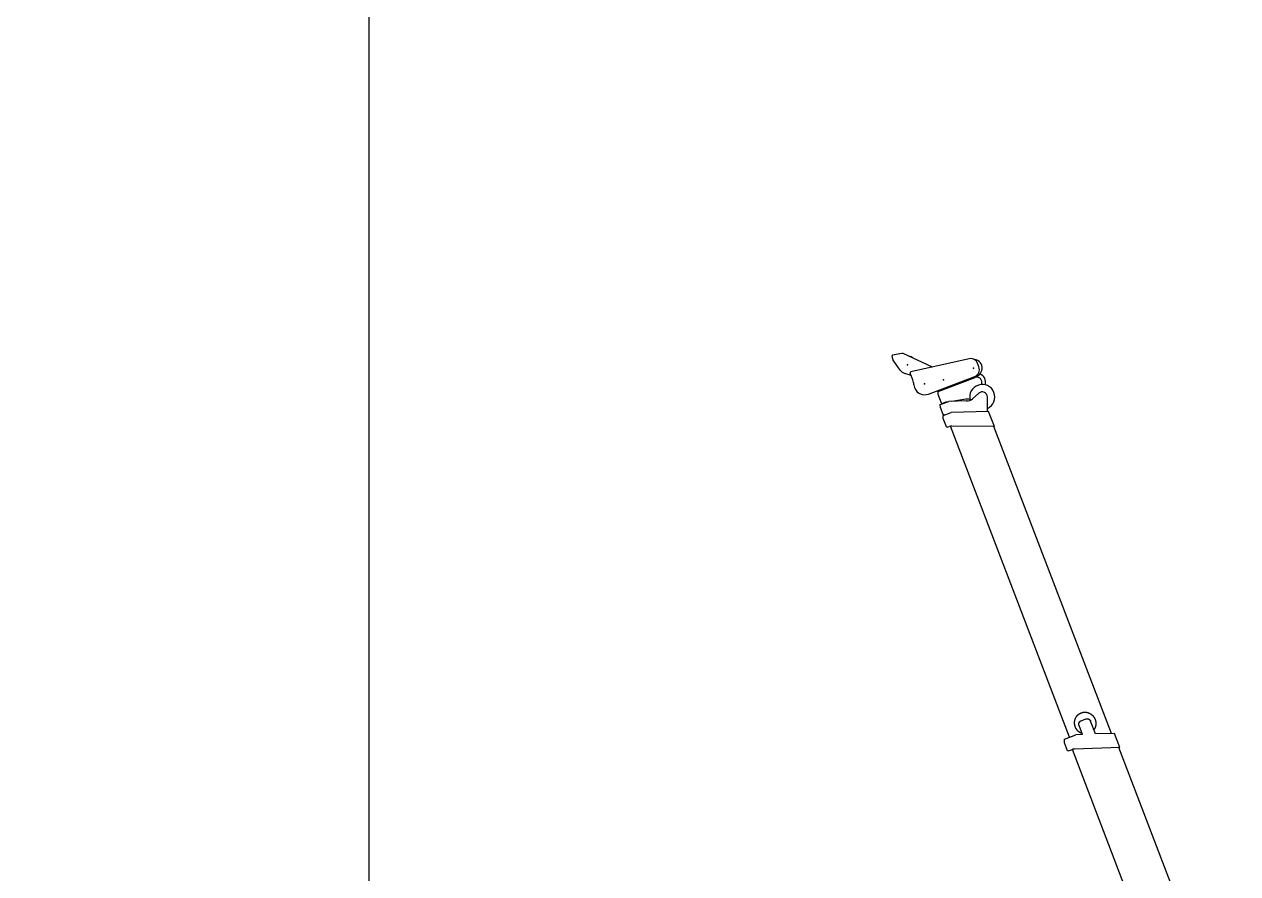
# Model space of a CAD drawing. Header units: millimetres. Extents: x -2078669 to -1085629, y -5987148 to 310365.
# Drawn here: x -1376968 to -1344128, y -4324162 to -4301181 of the extents above; entities that cross this region are included whole.
import ezdxf

# ---------------------------------------------------------------- set-up
doc = ezdxf.new("R2010")
doc.units = ezdxf.units.MM
doc.header["$LTSCALE"] = 500
doc.header["$PDSIZE"] = 300
doc.layers.get('Defpoints').update_dxf_attribs({"color": 153})
doc.layers.add('D-BYP-STR8', color=5, linetype='Continuous', lineweight=25)

msp = doc.modelspace()

# ---------------------------------------------------------------- linework, layer by layer
at = {"layer": 'D-BYP-STR8'}
for p, q in [((-1353466.1, -4310243.3, 708000), (-1353483.7, -4310152.5, 708000)), ((-1353222.2, -4310086.6, 708000), (-1353471.8, -4310134.9, 708000)), ((-1352386.3, -4310454.3, 708000), (-1353184.4, -4310091.1, 708000)), ((-1353259.5, -4310538.1, 708000), (-1353455.4, -4310268.1, 708000)), ((-1351399.6, -4310228.3, 708000), (-1352976.1, -4310585.6, 708000)), ((-1351131.9, -4310447.6, 708000), (-1351168.7, -4310351.8, 708000)), ((-1352968.4, -4310685.4, 708000), (-1353141, -4310626, 708000)), ((-1352923.2, -4310803.5, 708000), (-1352993.9, -4310619, 708000)), ((-1352496.1, -4311184.4, 708000), (-1351247.2, -4310706, 708000)), ((-1352237, -4311120, 708000), (-1351236.7, -4310736.7, 708000)), ((-1352233.6, -4311199, 708000), (-1352237, -4311120, 708000)), ((-1352144.1, -4311432.4, 708000), (-1352233.6, -4311199, 708000)), ((-1351307.6, -4311312.4, 708000), (-1351131.1, -4311160.1, 708000)), ((-1351062.5, -4310924.9, 708000), (-1351057.1, -4310908.8, 708000)), ((-1352177.2, -4311471.9, 708000), (-1351950.7, -4311385.1, 708000)), ((-1352173.7, -4311550.9, 708000), (-1352177.2, -4311471.9, 708000)), ((-1352128, -4311439.6, 708000), (-1352144.1, -4311432.4, 708000)), ((-1352128, -4311439.6, 708000), (-1352078.7, -4311420.8, 708000)), ((-1351995.9, -4311402.4, 708000), (-1352026.3, -4311407, 708000)), ((-1351464.7, -4311373, 708000), (-1351950.7, -4311385.1, 708000)), ((-1351482.5, -4311325.5, 708000), (-1351866.5, -4311383, 708000)), ((-1350898.4, -4311655.5, 708000), (-1350903.8, -4311262.4, 708000)), ((-1352102.2, -4311737.6, 708000), (-1352173.7, -4311550.9, 708000)), ((-1352086, -4311744.8, 708000), (-1352102.2, -4311737.6, 708000)), ((-1352100.2, -4311763.6, 708000), (-1351885.4, -4311681.4, 708000)), ((-1352096.7, -4311842.6, 708000), (-1352100.2, -4311763.6, 708000)), ((-1352007.3, -4312076.1, 708000), (-1352096.7, -4311842.6, 708000)), ((-1352086, -4311744.8, 708000), (-1352067.3, -4311737.7, 708000)), ((-1350868.5, -4311655.9, 708000), (-1351885.4, -4311681.4, 708000)), ((-1350712, -4312064.4, 708000), (-1350868.7, -4311655.3, 708000)), ((-1351991.1, -4312083.3, 708000), (-1352007.3, -4312076.1, 708000)), ((-1351991.1, -4312083.3, 708000), (-1351940.5, -4312063.9, 708000)), ((-1348680.5, -4320466.2, 708000), (-1351903.5, -4312053.6, 708000)), ((-1350712, -4312064.4, 708000), (-1351866.5, -4312050.6, 708000)), ((-1347547.1, -4320367.4, 708000), (-1350728.1, -4312064.2, 708000)), ((-1348368.2, -4320025.3, 708000), (-1348234.6, -4319974.1, 708000)), ((-1347977.7, -4320378.2, 708000), (-1348109.8, -4320033.4, 708000)), ((-1348327.9, -4320397.1, 708000), (-1348510.1, -4320400.9, 708000)), ((-1348327.9, -4320397.1, 708000), (-1348421.5, -4320152.8, 708000)), ((-1347459.6, -4320365.2, 708000), (-1347977.7, -4320378.2, 708000)), ((-1347314.8, -4320743.2, 708000), (-1347459.6, -4320365.2, 708000)), ((-1348813.6, -4320517.2, 708000), (-1348510.1, -4320400.9, 708000)), ((-1348812.8, -4320624, 708000), (-1348813.6, -4320517.2, 708000)), ((-1348732.3, -4320834.1, 708000), (-1348812.8, -4320624, 708000)), ((-1348716.2, -4320841.3, 708000), (-1348732.3, -4320834.1, 708000)), ((-1348716.2, -4320841.3, 708000), (-1348627.9, -4320807.5, 708000)), ((-1345379.8, -4329214.4, 708000), (-1348603.6, -4320799.6, 708000)), ((-1347314.8, -4320743.2, 708000), (-1348544.8, -4320791, 708000)), ((-1344128.1, -4329148.4, 708000), (-1347347.7, -4320744.5, 708000))]:
    msp.add_line(p, q, dxfattribs=at)
at = {"layer": 'D-BYP-STR8', "elevation": 708000}
for points in [[(-1348337.3, -4320372.6), (-1348338.6, -4320372.1), (-1348340, -4320371.6), (-1348341.3, -4320371.2), (-1348342.7, -4320370.7), (-1348344, -4320370.2), (-1348345.4, -4320369.7), (-1348346.7, -4320369.2), (-1348348.1, -4320368.7), (-1348349.4, -4320368.1), (-1348350.7, -4320367.6), (-1348352.1, -4320367.1), (-1348353.4, -4320366.6), (-1348354.7, -4320366), (-1348356.1, -4320365.5), (-1348357.4, -4320364.9), (-1348358.7, -4320364.3), (-1348360, -4320363.8), (-1348361.4, -4320363.2), (-1348362.7, -4320362.6), (-1348364, -4320362), (-1348365.3, -4320361.4), (-1348366.6, -4320360.8), (-1348367.9, -4320360.2), (-1348369.2, -4320359.6), (-1348370.5, -4320359), (-1348371.8, -4320358.3), (-1348373.1, -4320357.7), (-1348374.4, -4320357.1), (-1348375.7, -4320356.4), (-1348377, -4320355.7), (-1348378.3, -4320355.1), (-1348379.5, -4320354.4), (-1348380.8, -4320353.7), (-1348382.1, -4320353.1), (-1348383.4, -4320352.4), (-1348384.6, -4320351.7), (-1348385.9, -4320351), (-1348387.2, -4320350.3), (-1348388.4, -4320349.6), (-1348389.7, -4320348.8), (-1348390.9, -4320348.1), (-1348392.2, -4320347.4), (-1348393.4, -4320346.6), (-1348394.7, -4320345.9), (-1348395.9, -4320345.1), (-1348397.1, -4320344.4), (-1348398.4, -4320343.6), (-1348399.6, -4320342.9), (-1348400.8, -4320342.1), (-1348402, -4320341.3), (-1348403.3, -4320340.5), (-1348404.5, -4320339.7), (-1348405.7, -4320338.9), (-1348406.9, -4320338.1), (-1348408.1, -4320337.3), (-1348409.3, -4320336.5), (-1348410.5, -4320335.7), (-1348411.7, -4320334.8), (-1348412.9, -4320334), (-1348414.1, -4320333.1), (-1348415.2, -4320332.3), (-1348416.4, -4320331.4), (-1348417.6, -4320330.6), (-1348418.8, -4320329.7), (-1348419.9, -4320328.9), (-1348421.1, -4320328), (-1348422.2, -4320327.1), (-1348423.4, -4320326.2), (-1348424.5, -4320325.3), (-1348425.7, -4320324.4), (-1348426.8, -4320323.5), (-1348428, -4320322.6), (-1348429.1, -4320321.7), (-1348430.2, -4320320.8), (-1348431.4, -4320319.8), (-1348432.5, -4320318.9), (-1348433.6, -4320318), (-1348434.7, -4320317), (-1348435.8, -4320316.1), (-1348436.9, -4320315.1), (-1348438, -4320314.1), (-1348439.1, -4320313.2), (-1348440.2, -4320312.2), (-1348441.3, -4320311.2), (-1348442.4, -4320310.2), (-1348443.4, -4320309.3), (-1348444.5, -4320308.3), (-1348445.6, -4320307.3), (-1348446.6, -4320306.3), (-1348447.7, -4320305.2), (-1348448.8, -4320304.2), (-1348449.8, -4320303.2), (-1348450.8, -4320302.2), (-1348451.9, -4320301.2), (-1348452.9, -4320300.1), (-1348454, -4320299.1), (-1348455, -4320298), (-1348456, -4320297), (-1348457, -4320295.9), (-1348458, -4320294.9), (-1348459, -4320293.8), (-1348460, -4320292.7), (-1348461, -4320291.7), (-1348462, -4320290.6), (-1348463, -4320289.5), (-1348464, -4320288.4), (-1348465, -4320287.3), (-1348465.9, -4320286.2), (-1348466.9, -4320285.1), (-1348467.9, -4320284), (-1348468.8, -4320282.9), (-1348469.8, -4320281.8), (-1348470.7, -4320280.6), (-1348471.6, -4320279.5), (-1348472.6, -4320278.4), (-1348473.5, -4320277.3), (-1348474.4, -4320276.1), (-1348475.3, -4320275), (-1348476.3, -4320273.8), (-1348477.2, -4320272.7), (-1348478.1, -4320271.5), (-1348479, -4320270.3), (-1348479.9, -4320269.2), (-1348480.7, -4320268), (-1348481.6, -4320266.8), (-1348482.5, -4320265.6), (-1348483.4, -4320264.5), (-1348484.2, -4320263.3), (-1348485.1, -4320262.1), (-1348486, -4320260.9), (-1348486.8, -4320259.7), (-1348487.6, -4320258.5), (-1348488.5, -4320257.3), (-1348489.3, -4320256), (-1348490.1, -4320254.8), (-1348491, -4320253.6), (-1348491.8, -4320252.4), (-1348492.6, -4320251.1), (-1348493.4, -4320249.9), (-1348494.2, -4320248.7), (-1348495, -4320247.4), (-1348495.8, -4320246.2), (-1348496.5, -4320244.9), (-1348497.3, -4320243.7), (-1348498.1, -4320242.4), (-1348498.8, -4320241.2), (-1348499.6, -4320239.9), (-1348500.3, -4320238.6), (-1348501.1, -4320237.4), (-1348501.8, -4320236.1), (-1348502.6, -4320234.8), (-1348503.3, -4320233.5), (-1348504, -4320232.2), (-1348504.7, -4320230.9), (-1348505.4, -4320229.7), (-1348506.1, -4320228.4), (-1348506.8, -4320227.1), (-1348507.5, -4320225.8), (-1348508.2, -4320224.5), (-1348508.9, -4320223.1), (-1348509.6, -4320221.8), (-1348510.2, -4320220.5), (-1348510.9, -4320219.2), (-1348511.5, -4320217.9), (-1348512.2, -4320216.5), (-1348512.8, -4320215.2), (-1348513.5, -4320213.9), (-1348514.1, -4320212.6), (-1348514.7, -4320211.2), (-1348515.3, -4320209.9), (-1348515.9, -4320208.5), (-1348516.5, -4320207.2), (-1348517.1, -4320205.8), (-1348517.7, -4320204.5), (-1348518.3, -4320203.1), (-1348518.9, -4320201.8), (-1348519.5, -4320200.4), (-1348520, -4320199.1), (-1348520.6, -4320197.7), (-1348521.1, -4320196.3), (-1348521.7, -4320194.9), (-1348522.2, -4320193.6), (-1348522.8, -4320192.2), (-1348523.3, -4320190.8), (-1348523.8, -4320189.4), (-1348524.3, -4320188.1), (-1348524.8, -4320186.7), (-1348525.3, -4320185.3), (-1348525.8, -4320183.9), (-1348526.3, -4320182.5), (-1348526.8, -4320181.1), (-1348527.3, -4320179.7), (-1348527.7, -4320178.3), (-1348528.2, -4320176.9), (-1348528.7, -4320175.5), (-1348529.1, -4320174.1), (-1348529.5, -4320172.7), (-1348530, -4320171.3), (-1348530.4, -4320169.9), (-1348530.8, -4320168.5), (-1348531.2, -4320167), (-1348531.7, -4320165.6), (-1348532.1, -4320164.2), (-1348532.5, -4320162.8), (-1348532.8, -4320161.4), (-1348533.2, -4320159.9), (-1348533.6, -4320158.5), (-1348534, -4320157.1), (-1348534.3, -4320155.7), (-1348534.7, -4320154.2), (-1348535, -4320152.8), (-1348535.4, -4320151.4), (-1348535.7, -4320149.9), (-1348536, -4320148.5), (-1348536.4, -4320147.1), (-1348536.7, -4320145.6), (-1348537, -4320144.2), (-1348537.3, -4320142.7), (-1348537.6, -4320141.3), (-1348537.9, -4320139.8), (-1348538.1, -4320138.4), (-1348538.4, -4320136.9), (-1348538.7, -4320135.5), (-1348538.9, -4320134), (-1348539.2, -4320132.6), (-1348539.4, -4320131.1), (-1348539.7, -4320129.7), (-1348539.9, -4320128.2), (-1348540.1, -4320126.8), (-1348540.4, -4320125.3), (-1348540.6, -4320123.9), (-1348540.8, -4320122.4), (-1348541, -4320121), (-1348541.2, -4320119.5), (-1348541.4, -4320118), (-1348541.5, -4320116.6), (-1348541.7, -4320115.1), (-1348541.9, -4320113.7), (-1348542, -4320112.2), (-1348542.2, -4320110.7), (-1348542.3, -4320109.3), (-1348542.5, -4320107.8), (-1348542.6, -4320106.3), (-1348542.7, -4320104.9), (-1348542.8, -4320103.4), (-1348542.9, -4320101.9), (-1348543, -4320100.5), (-1348543.1, -4320099), (-1348543.2, -4320097.5), (-1348543.3, -4320096.1), (-1348543.4, -4320094.6), (-1348543.4, -4320093.1), (-1348543.5, -4320091.7), (-1348543.5, -4320090.2), (-1348543.6, -4320088.7), (-1348543.6, -4320087.3), (-1348543.7, -4320085.8), (-1348543.7, -4320084.3), (-1348543.7, -4320082.9), (-1348543.7, -4320081.4), (-1348543.7, -4320079.9), (-1348543.7, -4320078.5), (-1348543.7, -4320077), (-1348543.7, -4320075.6), (-1348543.7, -4320074.1), (-1348543.6, -4320072.6), (-1348543.6, -4320071.2), (-1348543.5, -4320069.7), (-1348543.5, -4320068.2), (-1348543.4, -4320066.8), (-1348543.4, -4320065.3), (-1348543.3, -4320063.8), (-1348543.2, -4320062.4), (-1348543.1, -4320060.9), (-1348543, -4320059.5), (-1348542.9, -4320058), (-1348542.8, -4320056.5), (-1348542.7, -4320055.1), (-1348542.6, -4320053.6), (-1348542.5, -4320052.2), (-1348542.3, -4320050.7), (-1348542.2, -4320049.3), (-1348542, -4320047.8), (-1348541.9, -4320046.4), (-1348541.7, -4320044.9), (-1348541.6, -4320043.5), (-1348541.4, -4320042), (-1348541.2, -4320040.6), (-1348541, -4320039.1), (-1348540.8, -4320037.7), (-1348540.6, -4320036.2), (-1348540.4, -4320034.8), (-1348540.2, -4320033.3), (-1348539.9, -4320031.9), (-1348539.7, -4320030.5), (-1348539.5, -4320029), (-1348539.2, -4320027.6), (-1348539, -4320026.2), (-1348538.7, -4320024.7), (-1348538.5, -4320023.3), (-1348538.2, -4320021.9), (-1348537.9, -4320020.4), (-1348537.6, -4320019), (-1348537.3, -4320017.6), (-1348537, -4320016.2), (-1348536.7, -4320014.7), (-1348536.4, -4320013.3), (-1348536.1, -4320011.9), (-1348535.8, -4320010.5), (-1348535.4, -4320009.1), (-1348535.1, -4320007.7), (-1348534.7, -4320006.2), (-1348534.4, -4320004.8), (-1348534, -4320003.4), (-1348533.6, -4320002), (-1348533.3, -4320000.6), (-1348532.9, -4319999.2), (-1348532.5, -4319997.8), (-1348532.1, -4319996.4), (-1348531.7, -4319995), (-1348531.3, -4319993.7), (-1348530.9, -4319992.3), (-1348530.5, -4319990.9), (-1348530, -4319989.5), (-1348529.6, -4319988.1), (-1348529.2, -4319986.7), (-1348528.7, -4319985.4), (-1348528.3, -4319984), (-1348527.8, -4319982.6), (-1348527.3, -4319981.2), (-1348526.8, -4319979.9), (-1348526.4, -4319978.5), (-1348525.9, -4319977.2), (-1348525.4, -4319975.8), (-1348524.9, -4319974.4), (-1348524.4, -4319973.1), (-1348523.9, -4319971.7), (-1348523.3, -4319970.4), (-1348522.8, -4319969.1), (-1348522.3, -4319967.7), (-1348521.7, -4319966.4), (-1348521.2, -4319965), (-1348520.7, -4319963.7), (-1348520.1, -4319962.4), (-1348519.5, -4319961.1), (-1348519, -4319959.7), (-1348518.4, -4319958.4), (-1348517.8, -4319957.1), (-1348517.2, -4319955.8), (-1348516.6, -4319954.5), (-1348516, -4319953.2), (-1348515.4, -4319951.9), (-1348514.8, -4319950.6), (-1348514.2, -4319949.3), (-1348513.5, -4319948), (-1348512.9, -4319946.7), (-1348512.3, -4319945.4), (-1348511.6, -4319944.1), (-1348511, -4319942.8), (-1348510.3, -4319941.6), (-1348509.6, -4319940.3), (-1348509, -4319939), (-1348508.3, -4319937.8), (-1348507.6, -4319936.5), (-1348506.9, -4319935.2), (-1348506.2, -4319934), (-1348505.5, -4319932.7), (-1348504.8, -4319931.5), (-1348504.1, -4319930.2), (-1348503.4, -4319929), (-1348502.6, -4319927.8), (-1348501.9, -4319926.5), (-1348501.2, -4319925.3), (-1348500.4, -4319924.1), (-1348499.7, -4319922.9), (-1348498.9, -4319921.6), (-1348498.2, -4319920.4), (-1348497.4, -4319919.2), (-1348496.6, -4319918), (-1348495.8, -4319916.8), (-1348495.1, -4319915.6), (-1348494.3, -4319914.4), (-1348493.5, -4319913.3), (-1348492.7, -4319912.1), (-1348491.9, -4319910.9), (-1348491, -4319909.7), (-1348490.2, -4319908.6), (-1348489.4, -4319907.4), (-1348488.6, -4319906.2), (-1348487.7, -4319905.1), (-1348486.9, -4319903.9), (-1348486, -4319902.8), (-1348485.2, -4319901.6), (-1348484.3, -4319900.5), (-1348483.5, -4319899.4), (-1348482.6, -4319898.2), (-1348481.7, -4319897.1), (-1348480.8, -4319896), (-1348480, -4319894.9), (-1348479.1, -4319893.8), (-1348478.2, -4319892.7), (-1348477.3, -4319891.6), (-1348476.4, -4319890.5), (-1348475.5, -4319889.4), (-1348474.5, -4319888.3), (-1348473.6, -4319887.2), (-1348472.7, -4319886.1), (-1348471.7, -4319885.1), (-1348470.8, -4319884), (-1348469.9, -4319882.9), (-1348468.9, -4319881.9), (-1348468, -4319880.8), (-1348467, -4319879.8), (-1348466, -4319878.7), (-1348465.1, -4319877.7), (-1348464.1, -4319876.7), (-1348463.1, -4319875.6), (-1348462.1, -4319874.6), (-1348461.1, -4319873.6), (-1348460.1, -4319872.6), (-1348459.1, -4319871.6), (-1348458.1, -4319870.6), (-1348457.1, -4319869.6), (-1348456.1, -4319868.6), (-1348455.1, -4319867.6), (-1348454.1, -4319866.6), (-1348453, -4319865.7), (-1348452, -4319864.7), (-1348451, -4319863.7), (-1348449.9, -4319862.8), (-1348448.9, -4319861.8), (-1348447.8, -4319860.9), (-1348446.8, -4319859.9), (-1348445.7, -4319859), (-1348444.6, -4319858.1), (-1348443.6, -4319857.2), (-1348442.5, -4319856.2), (-1348441.4, -4319855.3), (-1348440.3, -4319854.4), (-1348439.2, -4319853.5), (-1348438.1, -4319852.6), (-1348437, -4319851.7), (-1348435.9, -4319850.8), (-1348434.8, -4319850), (-1348433.7, -4319849.1), (-1348432.6, -4319848.2), (-1348431.5, -4319847.4), (-1348430.4, -4319846.5), (-1348429.2, -4319845.7), (-1348428.1, -4319844.8), (-1348427, -4319844), (-1348425.8, -4319843.2), (-1348424.7, -4319842.3), (-1348423.5, -4319841.5), (-1348422.4, -4319840.7), (-1348421.2, -4319839.9), (-1348420.1, -4319839.1), (-1348418.9, -4319838.3), (-1348417.7, -4319837.5), (-1348416.6, -4319836.7), (-1348415.4, -4319835.9), (-1348414.2, -4319835.2), (-1348413, -4319834.4), (-1348411.8, -4319833.7), (-1348410.6, -4319832.9), (-1348409.4, -4319832.2), (-1348408.2, -4319831.4), (-1348407, -4319830.7), (-1348405.8, -4319830), (-1348404.6, -4319829.2), (-1348403.4, -4319828.5), (-1348402.2, -4319827.8), (-1348401, -4319827.1), (-1348399.7, -4319826.4), (-1348398.5, -4319825.7), (-1348397.3, -4319825), (-1348396, -4319824.4), (-1348394.8, -4319823.7), (-1348393.6, -4319823), (-1348392.3, -4319822.4), (-1348391.1, -4319821.7), (-1348389.8, -4319821.1), (-1348388.6, -4319820.4), (-1348387.3, -4319819.8), (-1348386, -4319819.2), (-1348384.8, -4319818.6), (-1348383.5, -4319817.9), (-1348382.2, -4319817.3), (-1348381, -4319816.7), (-1348379.7, -4319816.1), (-1348378.4, -4319815.6), (-1348377.1, -4319815), (-1348375.8, -4319814.4), (-1348374.6, -4319813.8), (-1348373.3, -4319813.3), (-1348372, -4319812.7), (-1348370.7, -4319812.2), (-1348369.4, -4319811.6), (-1348368.1, -4319811.1), (-1348366.8, -4319810.6), (-1348365.5, -4319810.1), (-1348364.1, -4319809.6), (-1348362.8, -4319809.1), (-1348361.5, -4319808.6), (-1348360.2, -4319808.1), (-1348358.9, -4319807.6), (-1348357.6, -4319807.1), (-1348356.2, -4319806.6), (-1348354.9, -4319806.2), (-1348353.6, -4319805.7), (-1348352.2, -4319805.3), (-1348350.9, -4319804.8), (-1348349.6, -4319804.4), (-1348348.2, -4319803.9), (-1348346.9, -4319803.5), (-1348345.5, -4319803.1), (-1348344.2, -4319802.7), (-1348342.8, -4319802.3), (-1348341.5, -4319801.9), (-1348340.1, -4319801.5), (-1348338.8, -4319801.1), (-1348337.4, -4319800.8), (-1348336.1, -4319800.4), (-1348334.7, -4319800), (-1348333.3, -4319799.7), (-1348332, -4319799.3), (-1348330.6, -4319799), (-1348329.2, -4319798.7), (-1348327.9, -4319798.3), (-1348326.5, -4319798), (-1348325.1, -4319797.7), (-1348323.7, -4319797.4), (-1348322.4, -4319797.1), (-1348321, -4319796.8), (-1348319.6, -4319796.5), (-1348318.2, -4319796.2), (-1348316.8, -4319796), (-1348315.5, -4319795.7), (-1348314.1, -4319795.5), (-1348312.7, -4319795.2), (-1348311.3, -4319795), (-1348309.9, -4319794.7), (-1348308.5, -4319794.5), (-1348307.1, -4319794.3), (-1348305.7, -4319794.1), (-1348304.3, -4319793.9), (-1348302.9, -4319793.7), (-1348301.5, -4319793.5), (-1348300.1, -4319793.3), (-1348298.7, -4319793.1), (-1348297.3, -4319793), (-1348295.9, -4319792.8), (-1348294.5, -4319792.6), (-1348293.1, -4319792.5), (-1348291.7, -4319792.4), (-1348290.3, -4319792.2), (-1348288.9, -4319792.1), (-1348287.5, -4319792), (-1348286.1, -4319791.9), (-1348284.7, -4319791.8), (-1348283.3, -4319791.7), (-1348281.9, -4319791.6), (-1348280.5, -4319791.5), (-1348279.1, -4319791.4), (-1348277.6, -4319791.3), (-1348276.2, -4319791.3), (-1348274.8, -4319791.2), (-1348273.4, -4319791.2), (-1348272, -4319791.1), (-1348270.6, -4319791.1), (-1348269.2, -4319791.1), (-1348267.8, -4319791.1), (-1348266.3, -4319791.1), (-1348264.9, -4319791), (-1348263.5, -4319791.1), (-1348262.1, -4319791.1), (-1348260.7, -4319791.1), (-1348259.3, -4319791.1), (-1348257.8, -4319791.1), (-1348256.4, -4319791.2), (-1348255, -4319791.2), (-1348253.6, -4319791.3), (-1348252.2, -4319791.3), (-1348250.8, -4319791.4), (-1348249.3, -4319791.5), (-1348247.9, -4319791.6), (-1348246.5, -4319791.7), (-1348245.1, -4319791.8), (-1348243.7, -4319791.9), (-1348242.3, -4319792), (-1348240.9, -4319792.1), (-1348239.4, -4319792.2), (-1348238, -4319792.3), (-1348236.6, -4319792.5), (-1348235.2, -4319792.6), (-1348233.8, -4319792.8), (-1348232.4, -4319793), (-1348231, -4319793.1), (-1348229.6, -4319793.3), (-1348228.1, -4319793.5), (-1348226.7, -4319793.7), (-1348225.3, -4319793.9), (-1348223.9, -4319794.1), (-1348222.5, -4319794.3), (-1348221.1, -4319794.5), (-1348219.7, -4319794.7), (-1348218.3, -4319795), (-1348216.9, -4319795.2), (-1348215.5, -4319795.5), (-1348214.1, -4319795.7), (-1348212.7, -4319796), (-1348211.3, -4319796.2), (-1348209.9, -4319796.5), (-1348208.5, -4319796.8), (-1348207.1, -4319797.1), (-1348205.7, -4319797.4), (-1348204.3, -4319797.7), (-1348202.9, -4319798), (-1348201.5, -4319798.3), (-1348200.1, -4319798.6), (-1348198.7, -4319799), (-1348197.4, -4319799.3), (-1348196, -4319799.7), (-1348194.6, -4319800), (-1348193.2, -4319800.4), (-1348191.8, -4319800.7), (-1348190.4, -4319801.1), (-1348189.1, -4319801.5), (-1348187.7, -4319801.9), (-1348186.3, -4319802.3), (-1348184.9, -4319802.7), (-1348183.6, -4319803.1), (-1348182.2, -4319803.5), (-1348180.8, -4319803.9), (-1348179.5, -4319804.4), (-1348178.1, -4319804.8), (-1348176.7, -4319805.2), (-1348175.4, -4319805.7), (-1348174, -4319806.2), (-1348172.7, -4319806.6), (-1348171.3, -4319807.1), (-1348170, -4319807.6), (-1348168.6, -4319808.1), (-1348167.3, -4319808.5), (-1348165.9, -4319809), (-1348164.6, -4319809.5), (-1348163.2, -4319810.1), (-1348161.9, -4319810.6), (-1348160.5, -4319811.1), (-1348159.2, -4319811.6), (-1348157.9, -4319812.2), (-1348156.5, -4319812.7), (-1348155.2, -4319813.3), (-1348153.9, -4319813.8), (-1348152.6, -4319814.4), (-1348151.3, -4319815), (-1348149.9, -4319815.5), (-1348148.6, -4319816.1), (-1348147.3, -4319816.7), (-1348146, -4319817.3), (-1348144.7, -4319817.9), (-1348143.4, -4319818.5), (-1348142.1, -4319819.2), (-1348140.8, -4319819.8), (-1348139.5, -4319820.4), (-1348138.2, -4319821.1), (-1348136.9, -4319821.7), (-1348135.6, -4319822.3), (-1348134.3, -4319823), (-1348133, -4319823.7), (-1348131.8, -4319824.3), (-1348130.5, -4319825), (-1348129.2, -4319825.7), (-1348127.9, -4319826.4), (-1348126.7, -4319827.1), (-1348125.4, -4319827.8), (-1348124.2, -4319828.5), (-1348122.9, -4319829.2), (-1348121.6, -4319829.9), (-1348120.4, -4319830.7), (-1348119.1, -4319831.4), (-1348117.9, -4319832.1), (-1348116.7, -4319832.9), (-1348115.4, -4319833.6), (-1348114.2, -4319834.4), (-1348112.9, -4319835.2), (-1348111.7, -4319835.9), (-1348110.5, -4319836.7), (-1348109.3, -4319837.5), (-1348108.1, -4319838.3), (-1348106.8, -4319839.1), (-1348105.6, -4319839.9), (-1348104.4, -4319840.7), (-1348103.2, -4319841.5), (-1348102, -4319842.3), (-1348100.8, -4319843.1), (-1348099.6, -4319844), (-1348098.5, -4319844.8), (-1348097.3, -4319845.6), (-1348096.1, -4319846.5), (-1348094.9, -4319847.3), (-1348093.7, -4319848.2), (-1348092.6, -4319849.1), (-1348091.4, -4319849.9), (-1348090.2, -4319850.8), (-1348089.1, -4319851.7), (-1348087.9, -4319852.6), (-1348086.8, -4319853.5), (-1348085.6, -4319854.4), (-1348084.5, -4319855.3), (-1348083.4, -4319856.2), (-1348082.2, -4319857.1), (-1348081.1, -4319858.1), (-1348080, -4319859), (-1348078.9, -4319859.9), (-1348077.7, -4319860.9), (-1348076.6, -4319861.8), (-1348075.5, -4319862.8), (-1348074.4, -4319863.7), (-1348073.3, -4319864.7), (-1348072.2, -4319865.6), (-1348071.2, -4319866.6), (-1348070.1, -4319867.6), (-1348069, -4319868.6), (-1348067.9, -4319869.6), (-1348066.8, -4319870.6), (-1348065.8, -4319871.6), (-1348064.7, -4319872.6), (-1348063.7, -4319873.6), (-1348062.6, -4319874.6), (-1348061.6, -4319875.6), (-1348060.5, -4319876.6), (-1348059.5, -4319877.7), (-1348058.4, -4319878.7), (-1348057.4, -4319879.7), (-1348056.4, -4319880.8), (-1348055.4, -4319881.8), (-1348054.4, -4319882.9), (-1348053.3, -4319884), (-1348052.3, -4319885), (-1348051.3, -4319886.1), (-1348050.3, -4319887.2), (-1348049.4, -4319888.3), (-1348048.4, -4319889.3), (-1348047.4, -4319890.4), (-1348046.4, -4319891.5), (-1348045.4, -4319892.6), (-1348044.5, -4319893.7), (-1348043.5, -4319894.8), (-1348042.6, -4319896), (-1348041.6, -4319897.1), (-1348040.7, -4319898.2), (-1348039.7, -4319899.3), (-1348038.8, -4319900.5), (-1348037.9, -4319901.6), (-1348037, -4319902.7), (-1348036, -4319903.9), (-1348035.1, -4319905), (-1348034.2, -4319906.2), (-1348033.3, -4319907.4), (-1348032.4, -4319908.5), (-1348031.5, -4319909.7), (-1348030.6, -4319910.9), (-1348029.8, -4319912), (-1348028.9, -4319913.2), (-1348028, -4319914.4), (-1348027.2, -4319915.6), (-1348026.3, -4319916.8), (-1348025.4, -4319918), (-1348024.6, -4319919.2), (-1348023.8, -4319920.4), (-1348022.9, -4319921.6), (-1348022.1, -4319922.8), (-1348021.3, -4319924), (-1348020.4, -4319925.3), (-1348019.6, -4319926.5), (-1348018.8, -4319927.7), (-1348018, -4319929), (-1348017.2, -4319930.2), (-1348016.4, -4319931.4), (-1348015.7, -4319932.7), (-1348014.9, -4319933.9), (-1348014.1, -4319935.2), (-1348013.3, -4319936.5), (-1348012.6, -4319937.7), (-1348011.8, -4319939), (-1348011.1, -4319940.3), (-1348010.3, -4319941.5), (-1348009.6, -4319942.8), (-1348008.9, -4319944.1), (-1348008.1, -4319945.4), (-1348007.4, -4319946.6), (-1348006.7, -4319947.9), (-1348006, -4319949.2), (-1348005.3, -4319950.5), (-1348004.6, -4319951.8), (-1348003.9, -4319953.1), (-1348003.2, -4319954.4), (-1348002.6, -4319955.7), (-1348001.9, -4319957.1), (-1348001.2, -4319958.4), (-1348000.6, -4319959.7), (-1347999.9, -4319961), (-1347999.3, -4319962.3), (-1347998.6, -4319963.7), (-1347998, -4319965), (-1347997.4, -4319966.3), (-1347996.7, -4319967.7), (-1347996.1, -4319969), (-1347995.5, -4319970.4), (-1347994.9, -4319971.7), (-1347994.3, -4319973.1), (-1347993.7, -4319974.4), (-1347993.1, -4319975.8), (-1347992.6, -4319977.1), (-1347992, -4319978.5), (-1347991.4, -4319979.8), (-1347990.9, -4319981.2), (-1347990.3, -4319982.6), (-1347989.8, -4319984), (-1347989.2, -4319985.3), (-1347988.7, -4319986.7), (-1347988.2, -4319988.1), (-1347987.7, -4319989.5), (-1347987.1, -4319990.8), (-1347986.6, -4319992.2), (-1347986.1, -4319993.6), (-1347985.6, -4319995), (-1347985.2, -4319996.4), (-1347984.7, -4319997.8), (-1347984.2, -4319999.2), (-1347983.7, -4320000.6), (-1347983.3, -4320002), (-1347982.8, -4320003.4), (-1347982.4, -4320004.8), (-1347981.9, -4320006.2), (-1347981.5, -4320007.6), (-1347981.1, -4320009), (-1347980.7, -4320010.4), (-1347980.2, -4320011.9), (-1347979.8, -4320013.3), (-1347979.4, -4320014.7), (-1347979, -4320016.1), (-1347978.7, -4320017.5), (-1347978.3, -4320019), (-1347977.9, -4320020.4), (-1347977.5, -4320021.8), (-1347977.2, -4320023.3), (-1347976.8, -4320024.7), (-1347976.5, -4320026.1), (-1347976.1, -4320027.6), (-1347975.8, -4320029), (-1347975.5, -4320030.4), (-1347975.1, -4320031.9), (-1347974.8, -4320033.3), (-1347974.5, -4320034.7), (-1347974.2, -4320036.2), (-1347973.9, -4320037.6), (-1347973.6, -4320039.1), (-1347973.4, -4320040.5), (-1347973.1, -4320042), (-1347972.8, -4320043.4), (-1347972.6, -4320044.9), (-1347972.3, -4320046.3), (-1347972.1, -4320047.8), (-1347971.8, -4320049.2), (-1347971.6, -4320050.7), (-1347971.4, -4320052.1), (-1347971.2, -4320053.6), (-1347971, -4320055), (-1347970.8, -4320056.5), (-1347970.6, -4320058), (-1347970.4, -4320059.4), (-1347970.2, -4320060.9), (-1347970, -4320062.3), (-1347969.8, -4320063.8), (-1347969.7, -4320065.3), (-1347969.5, -4320066.7), (-1347969.4, -4320068.2), (-1347969.2, -4320069.7), (-1347969.1, -4320071.1), (-1347969, -4320072.6), (-1347968.8, -4320074), (-1347968.7, -4320075.5), (-1347968.6, -4320077), (-1347968.5, -4320078.4), (-1347968.4, -4320079.9), (-1347968.3, -4320081.4), (-1347968.3, -4320082.8), (-1347968.2, -4320084.3), (-1347968.1, -4320085.8), (-1347968.1, -4320087.2), (-1347968, -4320088.7), (-1347968, -4320090.2), (-1347967.9, -4320091.6), (-1347967.9, -4320093.1), (-1347967.9, -4320094.6), (-1347967.9, -4320096), (-1347967.9, -4320097.5), (-1347967.9, -4320099), (-1347967.9, -4320100.4), (-1347967.9, -4320101.9), (-1347967.9, -4320103.4), (-1347967.9, -4320104.8), (-1347968, -4320106.3), (-1347968, -4320107.8), (-1347968, -4320109.2), (-1347968.1, -4320110.7), (-1347968.1, -4320112.2), (-1347968.2, -4320113.6), (-1347968.3, -4320115.1), (-1347968.4, -4320116.5), (-1347968.5, -4320118), (-1347968.6, -4320119.5), (-1347968.7, -4320120.9), (-1347968.8, -4320122.4), (-1347968.9, -4320123.8), (-1347969, -4320125.3), (-1347969.1, -4320126.7), (-1347969.3, -4320128.2), (-1347969.4, -4320129.7), (-1347969.6, -4320131.1), (-1347969.7, -4320132.6), (-1347969.9, -4320134), (-1347970.1, -4320135.5), (-1347970.2, -4320136.9), (-1347970.4, -4320138.4), (-1347970.6, -4320139.8), (-1347970.8, -4320141.2), (-1347971, -4320142.7), (-1347971.2, -4320144.1), (-1347971.5, -4320145.6), (-1347971.7, -4320147), (-1347971.9, -4320148.5), (-1347972.2, -4320149.9), (-1347972.4, -4320151.3), (-1347972.7, -4320152.8), (-1347972.9, -4320154.2), (-1347973.2, -4320155.6), (-1347973.5, -4320157.1), (-1347973.7, -4320158.5), (-1347974, -4320159.9), (-1347974.3, -4320161.3), (-1347974.6, -4320162.8), (-1347974.9, -4320164.2), (-1347975.2, -4320165.6), (-1347975.6, -4320167), (-1347975.9, -4320168.4), (-1347976.2, -4320169.8), (-1347976.6, -4320171.3), (-1347976.9, -4320172.7), (-1347977.3, -4320174.1), (-1347977.6, -4320175.5), (-1347978, -4320176.9), (-1347978.4, -4320178.3), (-1347978.8, -4320179.7), (-1347979.2, -4320181.1), (-1347979.6, -4320182.5), (-1347980, -4320183.9), (-1347980.4, -4320185.3), (-1347980.8, -4320186.6), (-1347981.2, -4320188), (-1347981.6, -4320189.4), (-1347982.1, -4320190.8), (-1347982.5, -4320192.2), (-1347983, -4320193.5), (-1347983.4, -4320194.9), (-1347983.9, -4320196.3), (-1347984.4, -4320197.7), (-1347984.8, -4320199), (-1347985.3, -4320200.4), (-1347985.8, -4320201.7), (-1347986.3, -4320203.1), (-1347986.8, -4320204.5), (-1347987.3, -4320205.8), (-1347987.8, -4320207.2), (-1347988.3, -4320208.5), (-1347988.9, -4320209.8), (-1347989.4, -4320211.2), (-1347989.9, -4320212.5), (-1347990.5, -4320213.9), (-1347991, -4320215.2), (-1347991.6, -4320216.5), (-1347992.2, -4320217.8), (-1347992.7, -4320219.2), (-1347993.3, -4320220.5), (-1347993.9, -4320221.8), (-1347994.5, -4320223.1), (-1347995.1, -4320224.4), (-1347995.7, -4320225.7), (-1347996.3, -4320227), (-1347996.9, -4320228.3), (-1347997.5, -4320229.6), (-1347998.2, -4320230.9), (-1347998.8, -4320232.2), (-1347999.5, -4320233.5), (-1348000.1, -4320234.8), (-1348000.8, -4320236.1), (-1348001.4, -4320237.3), (-1348002.1, -4320238.6), (-1348002.8, -4320239.9), (-1348003.4, -4320241.1), (-1348004.1, -4320242.4), (-1348004.8, -4320243.6), (-1348005.5, -4320244.9), (-1348006.2, -4320246.2), (-1348006.9, -4320247.4), (-1348007.6, -4320248.6), (-1348008.4, -4320249.9), (-1348009.1, -4320251.1), (-1348009.8, -4320252.3), (-1348010.6, -4320253.6), (-1348011.3, -4320254.8), (-1348012.1, -4320256), (-1348012.8, -4320257.2), (-1348013.6, -4320258.4), (-1348014.3, -4320259.6), (-1348015.1, -4320260.8), (-1348015.9, -4320262), (-1348016.7, -4320263.2), (-1348017.5, -4320264.4), (-1348018.3, -4320265.6), (-1348019.1, -4320266.8), (-1348019.9, -4320268)], [(-1348421.5, -4320152.8), (-1348421.9, -4320151.6), (-1348422.3, -4320150.5), (-1348422.7, -4320149.3), (-1348423.1, -4320148.2), (-1348423.5, -4320147), (-1348423.9, -4320145.8), (-1348424.2, -4320144.6), (-1348424.5, -4320143.5), (-1348424.9, -4320142.3), (-1348425.2, -4320141.1), (-1348425.5, -4320139.9), (-1348425.8, -4320138.7), (-1348426, -4320137.5), (-1348426.3, -4320136.3), (-1348426.5, -4320135.1), (-1348426.7, -4320133.9), (-1348426.9, -4320132.7), (-1348427.1, -4320131.5), (-1348427.3, -4320130.3), (-1348427.5, -4320129.1), (-1348427.6, -4320127.9), (-1348427.8, -4320126.6), (-1348427.9, -4320125.4), (-1348428, -4320124.2), (-1348428.1, -4320123), (-1348428.2, -4320121.8), (-1348428.3, -4320120.5), (-1348428.3, -4320119.3), (-1348428.4, -4320118.1), (-1348428.4, -4320116.9), (-1348428.4, -4320115.7), (-1348428.4, -4320114.5), (-1348428.4, -4320113.2), (-1348428.3, -4320112), (-1348428.3, -4320110.8), (-1348428.2, -4320109.6), (-1348428.1, -4320108.4), (-1348428, -4320107.2), (-1348427.9, -4320105.9), (-1348427.8, -4320104.7), (-1348427.7, -4320103.5), (-1348427.5, -4320102.3), (-1348427.4, -4320101.1), (-1348427.2, -4320099.9), (-1348427, -4320098.7), (-1348426.8, -4320097.5), (-1348426.6, -4320096.3), (-1348426.3, -4320095.2), (-1348426.1, -4320094), (-1348425.8, -4320092.8), (-1348425.5, -4320091.6), (-1348425.3, -4320090.4), (-1348425, -4320089.3), (-1348424.6, -4320088.1), (-1348424.3, -4320087), (-1348424, -4320085.8), (-1348423.6, -4320084.6), (-1348423.2, -4320083.5), (-1348422.8, -4320082.4), (-1348422.4, -4320081.2), (-1348422, -4320080.1), (-1348421.6, -4320079), (-1348421.1, -4320077.9), (-1348420.7, -4320076.8), (-1348420.2, -4320075.7), (-1348419.7, -4320074.6), (-1348419.2, -4320073.5), (-1348418.7, -4320072.4), (-1348418.2, -4320071.3), (-1348417.7, -4320070.2), (-1348417.1, -4320069.2), (-1348416.6, -4320068.1), (-1348416, -4320067.1), (-1348415.4, -4320066), (-1348414.8, -4320065), (-1348414.2, -4320064), (-1348413.6, -4320063), (-1348412.9, -4320062), (-1348412.3, -4320061), (-1348411.6, -4320060), (-1348411, -4320059), (-1348410.3, -4320058), (-1348409.6, -4320057.1), (-1348408.9, -4320056.1), (-1348408.2, -4320055.2), (-1348407.4, -4320054.2), (-1348406.7, -4320053.3), (-1348405.9, -4320052.4), (-1348405.2, -4320051.5), (-1348404.4, -4320050.6), (-1348403.6, -4320049.7), (-1348402.8, -4320048.8), (-1348402, -4320048), (-1348401.2, -4320047.1), (-1348400.4, -4320046.3), (-1348399.5, -4320045.4), (-1348398.7, -4320044.6), (-1348397.8, -4320043.8), (-1348397, -4320043), (-1348396.1, -4320042.2), (-1348395.2, -4320041.5), (-1348394.3, -4320040.7), (-1348393.4, -4320039.9), (-1348392.5, -4320039.2), (-1348391.6, -4320038.5), (-1348390.6, -4320037.8), (-1348389.7, -4320037.1), (-1348388.8, -4320036.4), (-1348387.8, -4320035.7), (-1348386.8, -4320035), (-1348385.9, -4320034.4), (-1348384.9, -4320033.7), (-1348383.9, -4320033.1), (-1348382.9, -4320032.5), (-1348381.9, -4320031.9), (-1348380.9, -4320031.3), (-1348379.8, -4320030.7), (-1348378.8, -4320030.2), (-1348377.8, -4320029.6), (-1348376.7, -4320029.1), (-1348375.7, -4320028.6), (-1348374.6, -4320028), (-1348373.6, -4320027.6), (-1348372.5, -4320027.1), (-1348371.4, -4320026.6), (-1348370.4, -4320026.1), (-1348369.3, -4320025.7), (-1348368.2, -4320025.3)], [(-1348234.6, -4319974.1), (-1348233.5, -4319973.7), (-1348232.4, -4319973.3), (-1348231.3, -4319972.9), (-1348230.2, -4319972.5), (-1348229.1, -4319972.2), (-1348227.9, -4319971.8), (-1348226.8, -4319971.5), (-1348225.7, -4319971.2), (-1348224.6, -4319970.9), (-1348223.4, -4319970.6), (-1348222.3, -4319970.4), (-1348221.1, -4319970.1), (-1348220, -4319969.9), (-1348218.8, -4319969.6), (-1348217.7, -4319969.4), (-1348216.5, -4319969.2), (-1348215.4, -4319969.1), (-1348214.2, -4319968.9), (-1348213.1, -4319968.7), (-1348211.9, -4319968.6), (-1348210.7, -4319968.5), (-1348209.5, -4319968.4), (-1348208.4, -4319968.3), (-1348207.2, -4319968.2), (-1348206, -4319968.2), (-1348204.9, -4319968.1), (-1348203.7, -4319968.1), (-1348202.5, -4319968.1), (-1348201.3, -4319968.1), (-1348200.1, -4319968.1), (-1348199, -4319968.1), (-1348197.8, -4319968.2), (-1348196.6, -4319968.2), (-1348195.4, -4319968.3), (-1348194.3, -4319968.4), (-1348193.1, -4319968.5), (-1348191.9, -4319968.6), (-1348190.7, -4319968.7), (-1348189.6, -4319968.9), (-1348188.4, -4319969), (-1348187.2, -4319969.2), (-1348186.1, -4319969.4), (-1348184.9, -4319969.6), (-1348183.7, -4319969.8), (-1348182.6, -4319970.1), (-1348181.4, -4319970.3), (-1348180.2, -4319970.6), (-1348179.1, -4319970.9), (-1348177.9, -4319971.2), (-1348176.8, -4319971.5), (-1348175.6, -4319971.8), (-1348174.5, -4319972.2), (-1348173.4, -4319972.5), (-1348172.2, -4319972.9), (-1348171.1, -4319973.3), (-1348170, -4319973.7), (-1348168.9, -4319974.1), (-1348167.7, -4319974.5), (-1348166.6, -4319974.9), (-1348165.5, -4319975.4), (-1348164.4, -4319975.8), (-1348163.3, -4319976.3), (-1348162.2, -4319976.8), (-1348161.1, -4319977.3), (-1348160.1, -4319977.8), (-1348159, -4319978.4), (-1348157.9, -4319978.9), (-1348156.9, -4319979.5), (-1348155.8, -4319980.1), (-1348154.8, -4319980.7), (-1348153.7, -4319981.3), (-1348152.7, -4319981.9), (-1348151.6, -4319982.5), (-1348150.6, -4319983.1), (-1348149.6, -4319983.8), (-1348148.6, -4319984.5), (-1348147.6, -4319985.1), (-1348146.6, -4319985.8), (-1348145.6, -4319986.5), (-1348144.6, -4319987.2), (-1348143.7, -4319988), (-1348142.7, -4319988.7), (-1348141.8, -4319989.4), (-1348140.8, -4319990.2), (-1348139.9, -4319991), (-1348139, -4319991.8), (-1348138, -4319992.6), (-1348137.1, -4319993.4), (-1348136.2, -4319994.2), (-1348135.4, -4319995), (-1348134.5, -4319995.9), (-1348133.6, -4319996.7), (-1348132.7, -4319997.6), (-1348131.9, -4319998.4), (-1348131.1, -4319999.3), (-1348130.2, -4320000.2), (-1348129.4, -4320001.1), (-1348128.6, -4320002), (-1348127.8, -4320003), (-1348127, -4320003.9), (-1348126.2, -4320004.8), (-1348125.5, -4320005.8), (-1348124.7, -4320006.8), (-1348124, -4320007.7), (-1348123.3, -4320008.7), (-1348122.5, -4320009.7), (-1348121.8, -4320010.7), (-1348121.1, -4320011.7), (-1348120.4, -4320012.7), (-1348119.8, -4320013.7), (-1348119.1, -4320014.8), (-1348118.5, -4320015.8), (-1348117.8, -4320016.8), (-1348117.2, -4320017.9), (-1348116.6, -4320019), (-1348116, -4320020), (-1348115.4, -4320021.1), (-1348114.8, -4320022.2), (-1348114.2, -4320023.3), (-1348113.7, -4320024.4), (-1348113.2, -4320025.5), (-1348112.6, -4320026.6), (-1348112.1, -4320027.7), (-1348111.6, -4320028.8), (-1348111.1, -4320030), (-1348110.7, -4320031.1), (-1348110.2, -4320032.2), (-1348109.8, -4320033.4)]]:
    msp.add_lwpolyline(points, dxfattribs=at)
at = {"layer": 'D-BYP-STR8'}
for centre, radius, start, end in [((-1353469, -4310149.7, 708000), 15, 100.9624, 190.9624), ((-1353210.3, -4310147.9, 708000), 62.5, 65.52604, 100.9624), ((-1353061.2, -4310394.3, 708000), 233.8, 49.79426, 81.25782), ((-1353404.8, -4310231.4, 708000), 62.5, 190.9624, 215.94956), ((-1353061.2, -4310394.3, 708000), 245, 215.94956, 251.00434), ((-1351355.4, -4310423.3, 708000), 200, 20.9624, 102.77233), ((-1351278.3, -4310485, 708000), 233.8, 269.47236, 83.27366), ((-1351318.7, -4310519.2, 708000), 200, 290.9624, 20.9624), ((-1352970.5, -4310610, 708000), 25, 102.77233, 200.9624), ((-1353390.1, -4310982.4, 708000), 500, 5.14707, 20.9624), ((-1351187.5, -4310865.1, 708000), 137.5, 341.50078, 110.9624), ((-1351187.5, -4310865.1, 708000), 237.5, 343.13204, 69.77557), ((-1352600.8, -4310911.3, 708000), 292.5, 185.14707, 290.9624), ((-1351041.3, -4311264.3, 708000), 340, 294.64561, 194.9145), ((-1351041.3, -4311264.3, 708000), 137.5, 0.79134, 130.78445), ((-1351989.3, -4311654.2, 708000), 250, 98.52284, 110.9624), ((-1351445.5, -4311572.7, 708000), 250, 73.44837, 98.52284), ((-1351470.9, -4311123.1, 708000), 250, 271.42574, 310.78445), ((-1351868.9, -4312250.6, 708000), 200, 89.31708, 110.9624), ((-1348538.5, -4321040.9, 708000), 250, 91.44514, 110.9624), ((-1348538.5, -4321040.9, 708000), 250, 91.44514, 110.9624)]:
    msp.add_arc(centre, radius, start, end, dxfattribs=at)
for p in [(-1353061.2, -4310394.3, 708000), (-1351278.3, -4310485, 708000), (-1352090.7, -4310796.2, 708000), (-1352600.8, -4310911.3, 708000)]:
    msp.add_point(p, dxfattribs=at)
at = {"layer": 'Defpoints', "color": 1}
msp.add_lwpolyline([(-1788137.6, -4375452.3), (-1367637.6, -4375452.3), (-1367637.6, -4078452.3), (-1788137.6, -4078452.3)], close=True, dxfattribs=at)

doc.saveas('drawing.dxf')
